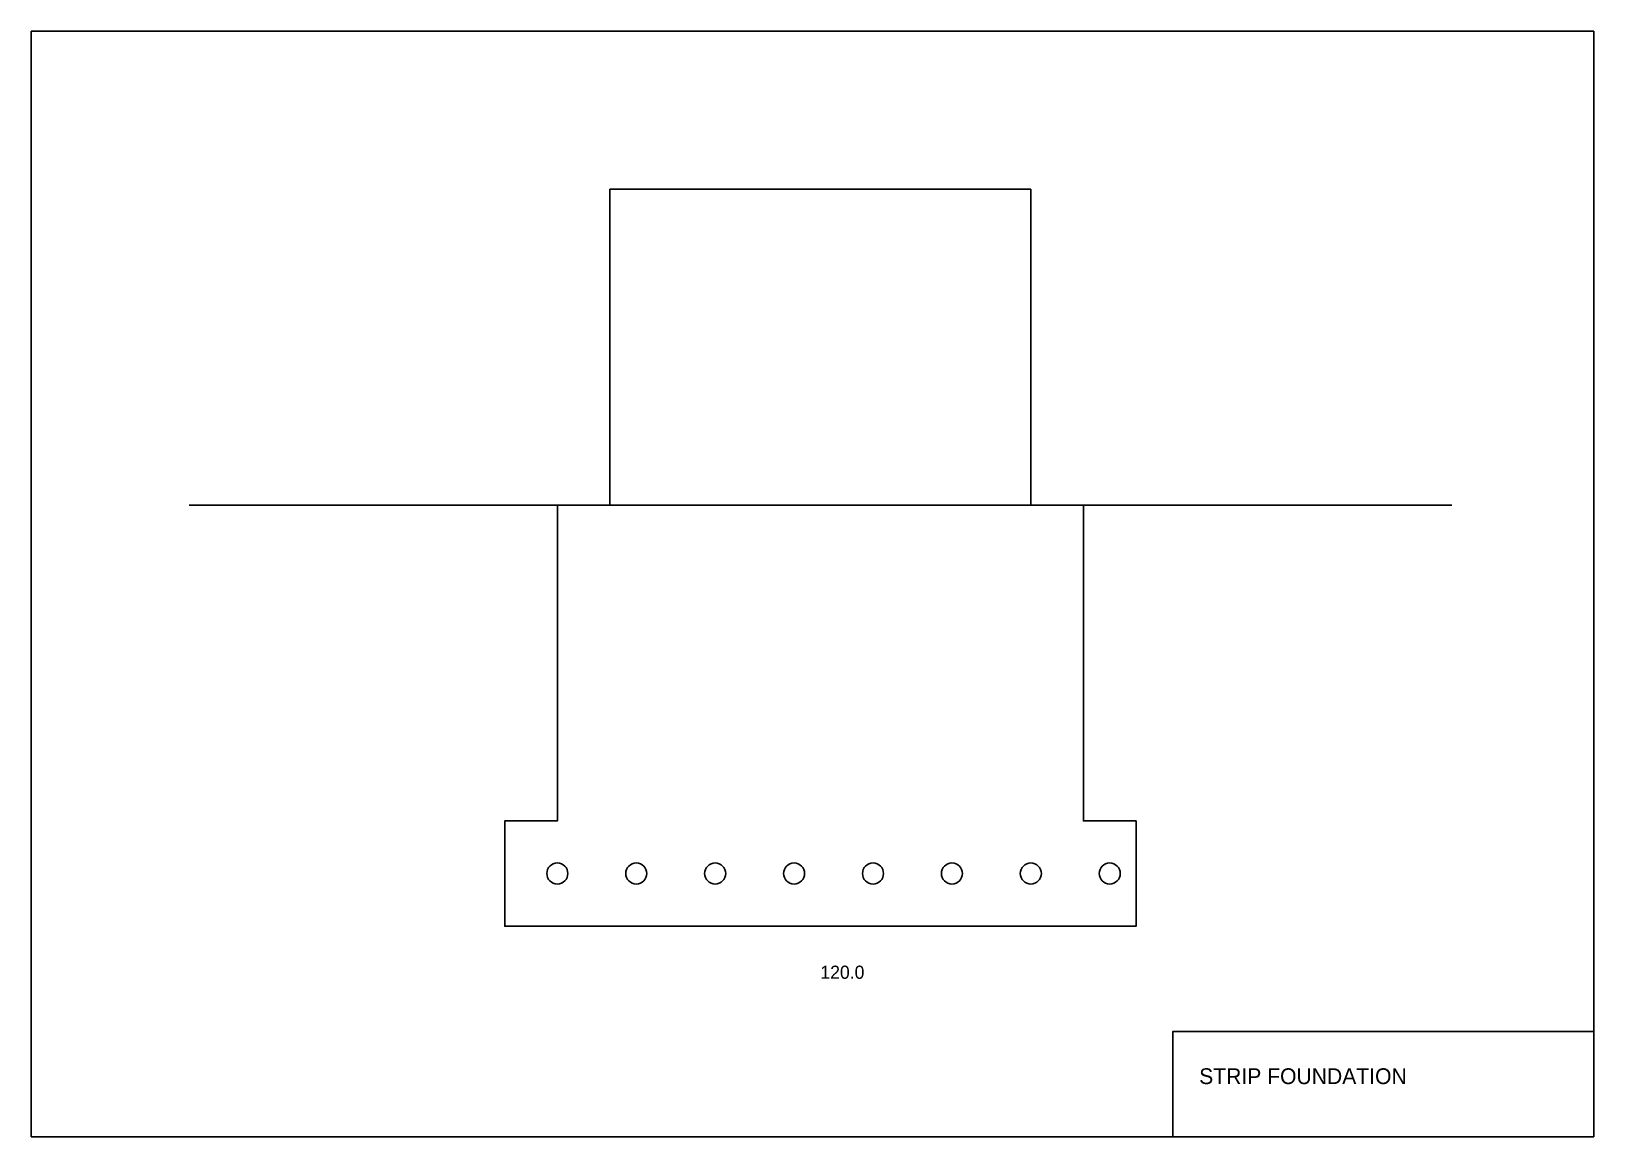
# Model space of a CAD drawing. Header units: millimetres. Extents: x 0 to 297, y 0 to 210.
import ezdxf

# ---------------------------------------------------------------- set-up
doc = ezdxf.new("R2010")
doc.units = ezdxf.units.MM
for name, color, linetype in [('BORDER', 250, 'Continuous'), ('CONCRETE', 8, 'Continuous'), ('DIMENSIONS', 5, 'Continuous'), ('REBAR', 1, 'Continuous'), ('TEXT', 250, 'Continuous'), ('TITLEBLOCK', 250, 'Continuous'), ('WALLS', 1, 'Continuous')]:
    doc.layers.add(name, color=color, linetype=linetype)

msp = doc.modelspace()

# ---------------------------------------------------------------- linework, layer by layer
at = {"layer": 'BORDER'}
msp.add_lwpolyline([(0, 0), (297, 0), (297, 210), (0, 210)], close=True, dxfattribs=at)
at = {"layer": 'CONCRETE'}
msp.add_lwpolyline([(100, 120), (100, 60), (90, 60), (90, 40), (210, 40), (210, 60), (200, 60), (200, 120)], close=True, dxfattribs=at)
at = {"layer": 'DIMENSIONS'}
msp.add_line((90, 40), (210, 40), dxfattribs=at)
at = {"layer": 'GROUND'}
msp.add_line((30, 120), (270, 120), dxfattribs=at)
at = {"layer": 'REBAR'}
for centre in [(100, 50), (115, 50), (130, 50), (145, 50), (160, 50), (175, 50), (190, 50), (205, 50)]:
    msp.add_circle(centre, 2, dxfattribs=at)
at = {"layer": 'TITLEBLOCK'}
msp.add_lwpolyline([(217, 0), (297, 0), (297, 20), (217, 20)], close=True, dxfattribs=at)
at = {"layer": 'WALLS'}
msp.add_lwpolyline([(110, 120), (110, 180), (190, 180), (190, 120)], close=True, dxfattribs=at)

# ---------------------------------------------------------------- texts
at = {"layer": 'DIMENSIONS'}
msp.add_text('120.0', height=2.5, dxfattribs=at).set_placement((150, 30))
at = {"layer": 'TEXT'}
msp.add_text('STRIP FOUNDATION', height=3, dxfattribs=at).set_placement((222, 10))

doc.saveas('drawing.dxf')
